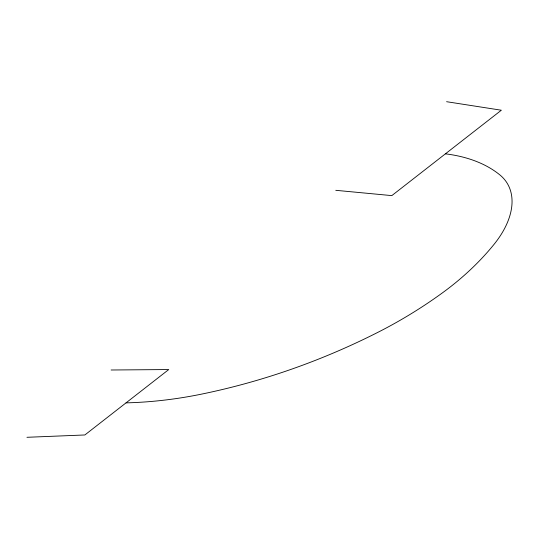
<?xml version="1.0" encoding="UTF-8"?>
<svg xmlns="http://www.w3.org/2000/svg" width="539" height="539" viewBox="0 0 539 539"><rect width="100%" height="100%" fill="white"/><g stroke="black" fill="none" stroke-linecap="round" stroke-linejoin="round"><path stroke-width="0.81" d="M26.95 437.297L84.859 434.966L168.754 369.552L111.108 369.997M335.784 190.314L391.819 195.617L501.344 110.219L446.588 101.703M445.409 153.831A181.111 107.214 -27.1 0 1 499.882 174.926A89.501 53.233 -31 0 1 494.007 244.396A199.612 128.962 -29.2 0 1 442.276 292.973A348.302 253.007 -29 0 1 376.808 332.88A671.001 607.783 -42.7 0 1 201.391 394.157A349.676 258.491 -23.1 0 1 126.025 402.869"/></g></svg>
